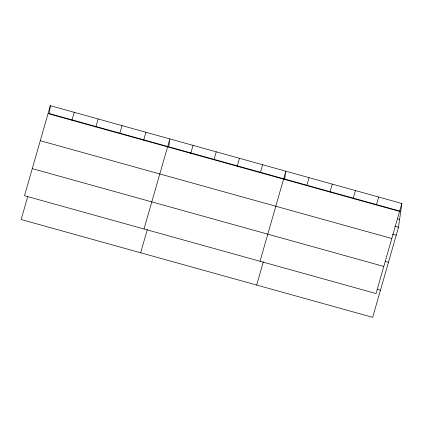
<?xml version="1.0" encoding="UTF-8"?>
<svg xmlns="http://www.w3.org/2000/svg" width="423" height="423" viewBox="0 0 423 423"><rect width="100%" height="100%" fill="white"/><g stroke="black" fill="none" stroke-linecap="round" stroke-linejoin="round"><path stroke-width="0.63" d="M27.839 196.203L21.15 219.521L372.668 317.335L398.498 227.267L401.85 203.479L50.332 105.665L49.227 113.512L400.745 211.326M168.74 146.77L169.85 138.918L144.021 228.991M284.742 179.051L285.848 171.199L260.023 261.266M50.332 105.665L24.502 195.733L376.021 293.546L401.85 203.479M71.958 120.259L74.237 112.317M95.862 126.911L98.136 118.963M119.762 133.557L122.041 125.615M143.667 140.209L145.946 132.267M140.669 252.78L147.352 229.462M190.773 153.316L193.047 145.375M213.969 159.772L216.248 151.831M237.171 166.228L239.45 158.287M260.372 172.684L262.651 164.743M256.666 285.06L263.355 261.737M306.77 185.597L309.049 177.655M329.972 192.053L332.251 184.111M353.173 198.509L355.452 190.567M376.375 204.965L378.648 197.023M48.053 113.607L399.571 211.421M397.72 218.892L399.603 219.415M394.733 226.22L398.498 227.267M392.454 234.162L396.219 235.209M40.285 140.706L391.804 238.519M385.311 261.44L388.446 262.313M32.275 168.629L383.793 266.442M377.305 289.364L380.441 290.236"/></g></svg>
